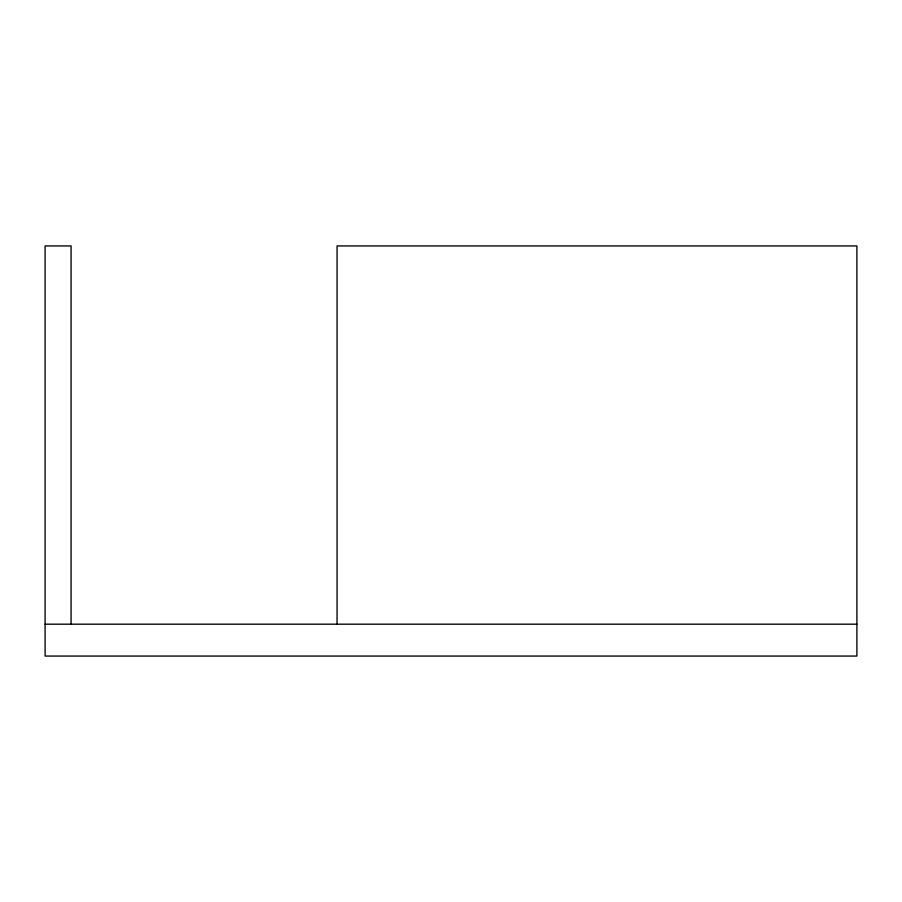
<?xml version="1.0" encoding="UTF-8"?>
<svg xmlns="http://www.w3.org/2000/svg" width="902" height="902" viewBox="0 0 902 902"><rect width="100%" height="100%" fill="white"/><g stroke="black" fill="none" stroke-linecap="round" stroke-linejoin="round"><path stroke-width="1.35" d="M45.1 624.184L856.9 624.184M337.066 624.184L337.066 245.942L856.9 245.942L856.9 656.058L45.1 656.058L45.1 245.942L71.078 245.942L71.078 624.184"/></g></svg>
